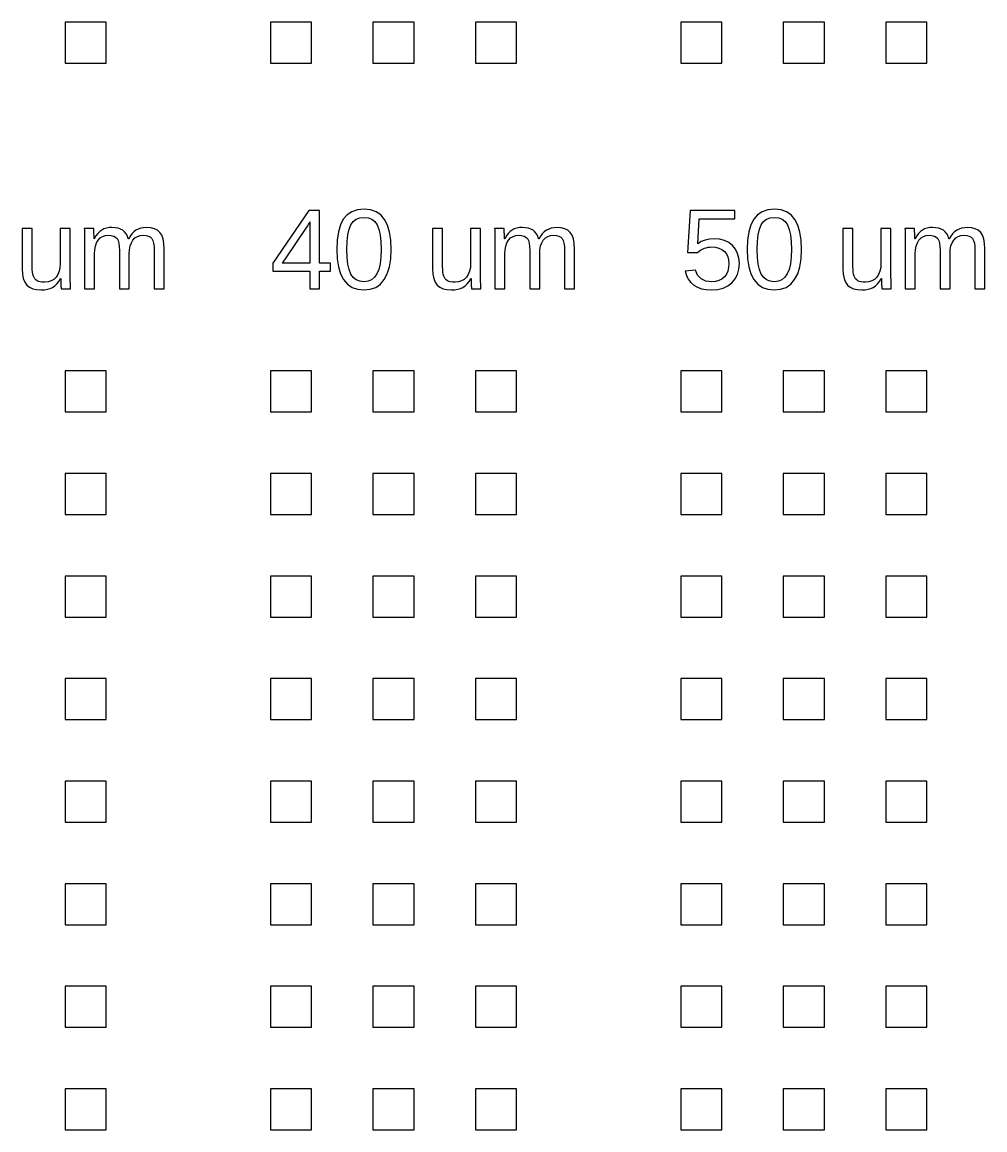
# Model space of a CAD drawing. Header units: metres. Extents: x -21500 to 21500, y -23900 to 23900.
# Drawn here: x -4810 to -118, y 6400 to 11800 of the extents above; entities that cross this region are included whole.
import ezdxf

# ---------------------------------------------------------------- set-up
doc = ezdxf.new("R2010")
doc.units = ezdxf.units.M

msp = doc.modelspace()

# ---------------------------------------------------------------- linework, layer by layer
for p, q in [((-4400, 11800), (-4600, 11800)), ((-4600, 11800), (-4600, 11600)), ((-4400, 11600), (-4400, 11800)), ((-3400, 11800), (-3600, 11800)), ((-3600, 11800), (-3600, 11600)), ((-3400, 11600), (-3400, 11800)), ((-2900, 11800), (-3100, 11800)), ((-3100, 11800), (-3100, 11600)), ((-2900, 11600), (-2900, 11800)), ((-2400, 11800), (-2600, 11800)), ((-2600, 11800), (-2600, 11600)), ((-2400, 11600), (-2400, 11800)), ((-1400, 11800), (-1600, 11800)), ((-1600, 11800), (-1600, 11600)), ((-1400, 11600), (-1400, 11800)), ((-900, 11800), (-1100, 11800)), ((-1100, 11800), (-1100, 11600)), ((-900, 11600), (-900, 11800)), ((-400, 11800), (-600, 11800)), ((-600, 11800), (-600, 11600)), ((-400, 11600), (-400, 11800)), ((-4600, 11600), (-4400, 11600)), ((-3600, 11600), (-3400, 11600)), ((-3100, 11600), (-2900, 11600)), ((-2600, 11600), (-2400, 11600)), ((-1600, 11600), (-1400, 11600)), ((-1100, 11600), (-900, 11600)), ((-600, 11600), (-400, 11600)), ((-3412.27, 10882.2), (-3587.25, 10624.5)), ((-3361, 10882.2), (-3412.27, 10882.2)), ((-3361, 10625.1), (-3361, 10882.2)), ((-3226.01, 10860.3), (-3244.42, 10838.8)), ((-3202.95, 10875.7), (-3226.01, 10860.3)), ((-3175.22, 10884.9), (-3202.95, 10875.7)), ((-3142.82, 10887.9), (-3175.22, 10884.9)), ((-3111.26, 10884.8), (-3142.82, 10887.9)), ((-3084.13, 10875.5), (-3111.26, 10884.8)), ((-3061.41, 10860), (-3084.13, 10875.5)), ((-3043.13, 10838.3), (-3061.41, 10860)), ((-1553.88, 10882.2), (-1566.63, 10676.6)), ((-1336.59, 10882.2), (-1553.88, 10882.2)), ((-1336.59, 10840.7), (-1336.59, 10882.2)), ((-1226.01, 10860.3), (-1244.42, 10838.8)), ((-1202.95, 10875.7), (-1226.01, 10860.3)), ((-1175.22, 10884.9), (-1202.95, 10875.7)), ((-1142.82, 10887.9), (-1175.22, 10884.9)), ((-1111.26, 10884.8), (-1142.82, 10887.9)), ((-1084.13, 10875.5), (-1111.26, 10884.8)), ((-1061.41, 10860), (-1084.13, 10875.5)), ((-1043.13, 10838.3), (-1061.41, 10860)), ((-3423.31, 10797.9), (-3420.89, 10801.9)), ((-3420.89, 10801.9), (-3418.02, 10806.9)), ((-3418.02, 10806.9), (-3414.72, 10812.8)), ((-3414.72, 10812.8), (-3411.6, 10818.5)), ((-3411.6, 10818.5), (-3409.29, 10822.8)), ((-3409.29, 10822.8), (-3407.8, 10825.7)), ((-3407.8, 10825.7), (-3407.12, 10827.2)), ((-3407.12, 10827.2), (-3407.12, 10625.1)), ((-3258.48, 10811.2), (-3268.53, 10777.4)), ((-3244.42, 10838.8), (-3258.48, 10811.2)), ((-3216.13, 10790.4), (-3207.52, 10811.7)), ((-3207.52, 10811.7), (-3196.11, 10827.7)), ((-3196.11, 10827.7), (-3181.52, 10839.2)), ((-3181.52, 10839.2), (-3163.75, 10846)), ((-3163.75, 10846), (-3142.82, 10848.3)), ((-3142.82, 10848.3), (-3122.4, 10846)), ((-3122.4, 10846), (-3105.08, 10839)), ((-3105.08, 10839), (-3090.86, 10827.4)), ((-3090.86, 10827.4), (-3079.75, 10811.2)), ((-3079.75, 10811.2), (-3071.38, 10789.7)), ((-3029.06, 10810.5), (-3043.13, 10838.3)), ((-3019.02, 10776.7), (-3029.06, 10810.5)), ((-1516.72, 10719.5), (-1509.39, 10840.7)), ((-1509.39, 10840.7), (-1336.59, 10840.7)), ((-1258.48, 10811.2), (-1268.53, 10777.4)), ((-1244.42, 10838.8), (-1258.48, 10811.2)), ((-1216.13, 10790.4), (-1207.52, 10811.7)), ((-1207.52, 10811.7), (-1196.11, 10827.7)), ((-1196.11, 10827.7), (-1181.52, 10839.2)), ((-1181.52, 10839.2), (-1163.75, 10846)), ((-1163.75, 10846), (-1142.82, 10848.3)), ((-1142.82, 10848.3), (-1122.4, 10846)), ((-1122.4, 10846), (-1105.08, 10839)), ((-1105.08, 10839), (-1090.86, 10827.4)), ((-1090.86, 10827.4), (-1079.75, 10811.2)), ((-1079.75, 10811.2), (-1071.38, 10789.7)), ((-1029.06, 10810.5), (-1043.13, 10838.3)), ((-1019.02, 10776.7), (-1029.06, 10810.5)), ((-4760.62, 10793.5), (-4809.72, 10793.5)), ((-4809.72, 10793.5), (-4809.72, 10597.9)), ((-4760.62, 10607.4), (-4760.62, 10793.5)), ((-4575.33, 10793.5), (-4624.16, 10793.5)), ((-4624.16, 10793.5), (-4624.16, 10623.4)), ((-4575.33, 10562.7), (-4575.33, 10793.5)), ((-4461.06, 10793.5), (-4507.18, 10793.5)), ((-4507.18, 10793.5), (-4506.46, 10785.3)), ((-4506.46, 10785.3), (-4505.95, 10772.2)), ((-4505.95, 10772.2), (-4505.65, 10754)), ((-4505.65, 10754), (-4505.55, 10730.9)), ((-4460.92, 10792.6), (-4461.06, 10793.5)), ((-4460.79, 10791), (-4460.92, 10792.6)), ((-4460.65, 10788.9), (-4460.79, 10791)), ((-4460.52, 10786.2), (-4460.65, 10788.9)), ((-4460.37, 10783.1), (-4460.52, 10786.2)), ((-4460.21, 10779.8), (-4460.37, 10783.1)), ((-4460.03, 10776.3), (-4460.21, 10779.8)), ((-4459.84, 10772.5), (-4460.03, 10776.3)), ((-4459.62, 10767.8), (-4459.84, 10772.5)), ((-4459.4, 10761.3), (-4459.62, 10767.8)), ((-4459.15, 10753.2), (-4459.4, 10761.3)), ((-4458.89, 10743.3), (-4459.15, 10753.2)), ((-4449.92, 10757.8), (-4458.07, 10743.3)), ((-4441.19, 10769.8), (-4449.92, 10757.8)), ((-4431.88, 10779.5), (-4441.19, 10769.8)), ((-4438.81, 10737.4), (-4428.91, 10747.8)), ((-4421.99, 10786.7), (-4431.88, 10779.5)), ((-4428.91, 10747.8), (-4417.38, 10755.3)), ((-4411.26, 10792.1), (-4421.99, 10786.7)), ((-4417.38, 10755.3), (-4404.22, 10759.8)), ((-4399.41, 10795.9), (-4411.26, 10792.1)), ((-4404.22, 10759.8), (-4389.44, 10761.2)), ((-4386.44, 10798.2), (-4399.41, 10795.9)), ((-4389.44, 10761.2), (-4375.42, 10760.2)), ((-4372.35, 10799), (-4386.44, 10798.2)), ((-4375.42, 10760.2), (-4363.74, 10757.2)), ((-4356.54, 10798.1), (-4372.35, 10799)), ((-4363.74, 10757.2), (-4354.39, 10752.1)), ((-4342.47, 10795.6), (-4356.54, 10798.1)), ((-4354.39, 10752.1), (-4347.39, 10745)), ((-4330.16, 10791.5), (-4342.47, 10795.6)), ((-4319.58, 10785.7), (-4330.16, 10791.5)), ((-4310.62, 10778), (-4319.58, 10785.7)), ((-4303.14, 10768.4), (-4310.62, 10778)), ((-4297.13, 10756.9), (-4303.14, 10768.4)), ((-4292.59, 10743.3), (-4297.13, 10756.9)), ((-4283.78, 10757.1), (-4291.78, 10743.3)), ((-4274.99, 10768.8), (-4283.78, 10757.1)), ((-4265.4, 10778.4), (-4274.99, 10768.8)), ((-4269.67, 10737.5), (-4259.89, 10747.9)), ((-4255.02, 10785.9), (-4265.4, 10778.4)), ((-4259.89, 10747.9), (-4248.34, 10755.3)), ((-4243.67, 10791.6), (-4255.02, 10785.9)), ((-4248.34, 10755.3), (-4235, 10759.8)), ((-4231.18, 10795.7), (-4243.67, 10791.6)), ((-4235, 10759.8), (-4219.89, 10761.2)), ((-4217.56, 10798.1), (-4231.18, 10795.7)), ((-4219.89, 10761.2), (-4205.87, 10760.2)), ((-4202.8, 10799), (-4217.56, 10798.1)), ((-4205.87, 10760.2), (-4194.18, 10757.2)), ((-4182.07, 10797.4), (-4202.8, 10799)), ((-4194.18, 10757.2), (-4184.84, 10752.1)), ((-4184.84, 10752.1), (-4177.84, 10745)), ((-4164.38, 10792.9), (-4182.07, 10797.4)), ((-4149.72, 10785.4), (-4164.38, 10792.9)), ((-4138.1, 10774.8), (-4149.72, 10785.4)), ((-4129.26, 10760.8), (-4138.1, 10774.8)), ((-4122.94, 10742.9), (-4129.26, 10760.8)), ((-3523.23, 10650.6), (-3425.3, 10794.9)), ((-3425.3, 10794.9), (-3423.31, 10797.9)), ((-3268.53, 10777.4), (-3274.56, 10737.4)), ((-3225.96, 10730.2), (-3222.27, 10763.3)), ((-3222.27, 10763.3), (-3216.13, 10790.4)), ((-3071.38, 10789.7), (-3065.41, 10762.6)), ((-3065.41, 10762.6), (-3061.82, 10729.8)), ((-3012.99, 10737), (-3019.02, 10776.7)), ((-2760.62, 10793.5), (-2809.72, 10793.5)), ((-2809.72, 10793.5), (-2809.72, 10597.9)), ((-2760.62, 10607.4), (-2760.62, 10793.5)), ((-2575.33, 10793.5), (-2624.16, 10793.5)), ((-2624.16, 10793.5), (-2624.16, 10623.4)), ((-2575.33, 10562.7), (-2575.33, 10793.5)), ((-2461.06, 10793.5), (-2507.18, 10793.5)), ((-2507.18, 10793.5), (-2506.46, 10785.3)), ((-2506.46, 10785.3), (-2505.95, 10772.2)), ((-2505.95, 10772.2), (-2505.65, 10754)), ((-2505.65, 10754), (-2505.55, 10730.9)), ((-2460.92, 10792.6), (-2461.06, 10793.5)), ((-2460.79, 10791), (-2460.92, 10792.6)), ((-2460.65, 10788.9), (-2460.79, 10791)), ((-2460.52, 10786.2), (-2460.65, 10788.9)), ((-2460.37, 10783.1), (-2460.52, 10786.2)), ((-2460.21, 10779.8), (-2460.37, 10783.1)), ((-2460.03, 10776.3), (-2460.21, 10779.8)), ((-2459.84, 10772.5), (-2460.03, 10776.3)), ((-2459.62, 10767.8), (-2459.84, 10772.5)), ((-2459.4, 10761.3), (-2459.62, 10767.8)), ((-2459.15, 10753.2), (-2459.4, 10761.3)), ((-2458.89, 10743.3), (-2459.15, 10753.2)), ((-2449.92, 10757.8), (-2458.07, 10743.3)), ((-2441.19, 10769.8), (-2449.92, 10757.8)), ((-2431.88, 10779.5), (-2441.19, 10769.8)), ((-2438.81, 10737.4), (-2428.91, 10747.8)), ((-2421.99, 10786.7), (-2431.88, 10779.5)), ((-2428.91, 10747.8), (-2417.38, 10755.3)), ((-2411.26, 10792.1), (-2421.99, 10786.7)), ((-2417.38, 10755.3), (-2404.22, 10759.8)), ((-2399.41, 10795.9), (-2411.26, 10792.1)), ((-2404.22, 10759.8), (-2389.44, 10761.2)), ((-2386.44, 10798.2), (-2399.41, 10795.9)), ((-2389.44, 10761.2), (-2375.42, 10760.2)), ((-2372.35, 10799), (-2386.44, 10798.2)), ((-2375.42, 10760.2), (-2363.74, 10757.2)), ((-2356.54, 10798.1), (-2372.35, 10799)), ((-2363.74, 10757.2), (-2354.39, 10752.1)), ((-2342.47, 10795.6), (-2356.54, 10798.1)), ((-2354.39, 10752.1), (-2347.39, 10745)), ((-2330.16, 10791.5), (-2342.47, 10795.6)), ((-2319.58, 10785.7), (-2330.16, 10791.5)), ((-2310.62, 10778), (-2319.58, 10785.7)), ((-2303.14, 10768.4), (-2310.62, 10778)), ((-2297.13, 10756.9), (-2303.14, 10768.4)), ((-2292.59, 10743.3), (-2297.13, 10756.9)), ((-2283.78, 10757.1), (-2291.78, 10743.3)), ((-2274.99, 10768.8), (-2283.78, 10757.1)), ((-2265.4, 10778.4), (-2274.99, 10768.8)), ((-2269.67, 10737.5), (-2259.89, 10747.9)), ((-2255.02, 10785.9), (-2265.4, 10778.4)), ((-2259.89, 10747.9), (-2248.34, 10755.3)), ((-2243.67, 10791.6), (-2255.02, 10785.9)), ((-2248.34, 10755.3), (-2235, 10759.8)), ((-2231.18, 10795.7), (-2243.67, 10791.6)), ((-2235, 10759.8), (-2219.89, 10761.2)), ((-2217.56, 10798.1), (-2231.18, 10795.7)), ((-2219.89, 10761.2), (-2205.87, 10760.2)), ((-2202.8, 10799), (-2217.56, 10798.1)), ((-2205.87, 10760.2), (-2194.18, 10757.2)), ((-2182.07, 10797.4), (-2202.8, 10799)), ((-2194.18, 10757.2), (-2184.84, 10752.1)), ((-2184.84, 10752.1), (-2177.84, 10745)), ((-2164.38, 10792.9), (-2182.07, 10797.4)), ((-2149.72, 10785.4), (-2164.38, 10792.9)), ((-2138.1, 10774.8), (-2149.72, 10785.4)), ((-2129.26, 10760.8), (-2138.1, 10774.8)), ((-2122.94, 10742.9), (-2129.26, 10760.8)), ((-1268.53, 10777.4), (-1274.56, 10737.4)), ((-1225.96, 10730.2), (-1222.27, 10763.3)), ((-1222.27, 10763.3), (-1216.13, 10790.4)), ((-1071.38, 10789.7), (-1065.41, 10762.6)), ((-1065.41, 10762.6), (-1061.82, 10729.8)), ((-1012.99, 10737), (-1019.02, 10776.7)), ((-760.62, 10793.5), (-809.722, 10793.5)), ((-809.722, 10793.5), (-809.722, 10597.9)), ((-760.62, 10607.4), (-760.62, 10793.5)), ((-575.335, 10793.5), (-624.165, 10793.5)), ((-624.165, 10793.5), (-624.165, 10623.4)), ((-575.335, 10562.7), (-575.335, 10793.5)), ((-461.057, 10793.5), (-507.175, 10793.5)), ((-507.175, 10793.5), (-506.463, 10785.3)), ((-506.463, 10785.3), (-505.954, 10772.2)), ((-505.954, 10772.2), (-505.649, 10754)), ((-505.649, 10754), (-505.547, 10730.9)), ((-460.922, 10792.6), (-461.057, 10793.5)), ((-460.786, 10791), (-460.922, 10792.6)), ((-460.651, 10788.9), (-460.786, 10791)), ((-460.515, 10786.2), (-460.651, 10788.9)), ((-460.371, 10783.1), (-460.515, 10786.2)), ((-460.21, 10779.8), (-460.371, 10783.1)), ((-460.031, 10776.3), (-460.21, 10779.8)), ((-459.836, 10772.5), (-460.031, 10776.3)), ((-459.624, 10767.8), (-459.836, 10772.5)), ((-459.396, 10761.3), (-459.624, 10767.8)), ((-459.15, 10753.2), (-459.396, 10761.3)), ((-458.887, 10743.3), (-459.15, 10753.2)), ((-449.918, 10757.8), (-458.073, 10743.3)), ((-441.186, 10769.8), (-449.918, 10757.8)), ((-431.878, 10779.5), (-441.186, 10769.8)), ((-438.812, 10737.4), (-428.911, 10747.8)), ((-421.993, 10786.7), (-431.878, 10779.5)), ((-428.911, 10747.8), (-417.381, 10755.3)), ((-411.26, 10792.1), (-421.993, 10786.7)), ((-417.381, 10755.3), (-404.224, 10759.8)), ((-399.409, 10795.9), (-411.26, 10792.1)), ((-404.224, 10759.8), (-389.439, 10761.2)), ((-386.438, 10798.2), (-399.409, 10795.9)), ((-389.439, 10761.2), (-375.417, 10760.2)), ((-372.348, 10799), (-386.438, 10798.2)), ((-375.417, 10760.2), (-363.735, 10757.2)), ((-356.538, 10798.1), (-372.348, 10799)), ((-363.735, 10757.2), (-354.393, 10752.1)), ((-342.473, 10795.6), (-356.538, 10798.1)), ((-354.393, 10752.1), (-347.39, 10745)), ((-330.156, 10791.5), (-342.473, 10795.6)), ((-319.584, 10785.7), (-330.156, 10791.5)), ((-310.623, 10778), (-319.584, 10785.7)), ((-303.138, 10768.4), (-310.623, 10778)), ((-297.127, 10756.9), (-303.138, 10768.4)), ((-292.591, 10743.3), (-297.127, 10756.9)), ((-283.783, 10757.1), (-291.777, 10743.3)), ((-274.992, 10768.8), (-283.783, 10757.1)), ((-265.404, 10778.4), (-274.992, 10768.8)), ((-269.668, 10737.5), (-259.894, 10747.9)), ((-255.019, 10785.9), (-265.404, 10778.4)), ((-259.894, 10747.9), (-248.339, 10755.3)), ((-243.668, 10791.6), (-255.019, 10785.9)), ((-248.339, 10755.3), (-235.004, 10759.8)), ((-231.18, 10795.7), (-243.668, 10791.6)), ((-235.004, 10759.8), (-219.888, 10761.2)), ((-217.557, 10798.1), (-231.18, 10795.7)), ((-219.888, 10761.2), (-205.866, 10760.2)), ((-202.797, 10799), (-217.557, 10798.1)), ((-205.866, 10760.2), (-194.184, 10757.2)), ((-182.07, 10797.4), (-202.797, 10799)), ((-194.184, 10757.2), (-184.842, 10752.1)), ((-184.842, 10752.1), (-177.839, 10745)), ((-164.377, 10792.9), (-182.07, 10797.4)), ((-149.72, 10785.4), (-164.377, 10792.9)), ((-138.097, 10774.8), (-149.72, 10785.4)), ((-129.255, 10760.8), (-138.097, 10774.8)), ((-122.939, 10742.9), (-129.255, 10760.8)), ((-4505.55, 10730.9), (-4505.55, 10500)), ((-4458.07, 10743.3), (-4458.89, 10743.3)), ((-4455.85, 10690.6), (-4452.44, 10708.6)), ((-4452.44, 10708.6), (-4446.76, 10724.2)), ((-4446.76, 10724.2), (-4438.81, 10737.4)), ((-4347.39, 10745), (-4342.29, 10735.2)), ((-4342.29, 10735.2), (-4338.64, 10722.1)), ((-4338.64, 10722.1), (-4336.45, 10705.7)), ((-4336.45, 10705.7), (-4335.73, 10686.1)), ((-4291.78, 10743.3), (-4292.59, 10743.3)), ((-4286.33, 10690.7), (-4283, 10708.8)), ((-4283, 10708.8), (-4277.44, 10724.4)), ((-4277.44, 10724.4), (-4269.67, 10737.5)), ((-4177.84, 10745), (-4172.74, 10735.2)), ((-4172.74, 10735.2), (-4169.09, 10722.1)), ((-4169.09, 10722.1), (-4166.9, 10705.7)), ((-4166.9, 10705.7), (-4166.17, 10686.1)), ((-4119.15, 10721.2), (-4122.94, 10742.9)), ((-4117.89, 10695.6), (-4119.15, 10721.2)), ((-4117.89, 10500), (-4117.89, 10695.6)), ((-3274.56, 10737.4), (-3276.56, 10691.3)), ((-3227.19, 10691.3), (-3225.96, 10730.2)), ((-3061.82, 10729.8), (-3060.63, 10691.3)), ((-3010.98, 10691.3), (-3012.99, 10737)), ((-2505.55, 10730.9), (-2505.55, 10500)), ((-2458.07, 10743.3), (-2458.89, 10743.3)), ((-2455.85, 10690.6), (-2452.44, 10708.6)), ((-2452.44, 10708.6), (-2446.76, 10724.2)), ((-2446.76, 10724.2), (-2438.81, 10737.4)), ((-2347.39, 10745), (-2342.29, 10735.2)), ((-2342.29, 10735.2), (-2338.64, 10722.1)), ((-2338.64, 10722.1), (-2336.45, 10705.7)), ((-2336.45, 10705.7), (-2335.73, 10686.1)), ((-2291.78, 10743.3), (-2292.59, 10743.3)), ((-2286.33, 10690.7), (-2283, 10708.8)), ((-2283, 10708.8), (-2277.44, 10724.4)), ((-2277.44, 10724.4), (-2269.67, 10737.5)), ((-2177.84, 10745), (-2172.74, 10735.2)), ((-2172.74, 10735.2), (-2169.09, 10722.1)), ((-2169.09, 10722.1), (-2166.9, 10705.7)), ((-2166.9, 10705.7), (-2166.17, 10686.1)), ((-2119.15, 10721.2), (-2122.94, 10742.9)), ((-2117.89, 10695.6), (-2119.15, 10721.2)), ((-2117.89, 10500), (-2117.89, 10695.6)), ((-1499.88, 10730.1), (-1516.72, 10719.5)), ((-1501.8, 10689.4), (-1493.25, 10694.1)), ((-1481.11, 10737.8), (-1499.88, 10730.1)), ((-1493.25, 10694.1), (-1484.71, 10697.8)), ((-1484.71, 10697.8), (-1475.99, 10700.5)), ((-1460.41, 10742.4), (-1481.11, 10737.8)), ((-1475.99, 10700.5), (-1466.94, 10702.4)), ((-1466.94, 10702.4), (-1457.54, 10703.6)), ((-1437.77, 10743.9), (-1460.41, 10742.4)), ((-1457.54, 10703.6), (-1447.81, 10704)), ((-1447.81, 10704), (-1429.8, 10702.6)), ((-1410.99, 10741.8), (-1437.77, 10743.9)), ((-1429.8, 10702.6), (-1413.73, 10698.4)), ((-1413.73, 10698.4), (-1399.62, 10691.5)), ((-1387.08, 10735.6), (-1410.99, 10741.8)), ((-1366.03, 10725.3), (-1387.08, 10735.6)), ((-1347.84, 10710.8), (-1366.03, 10725.3)), ((-1333.19, 10693), (-1347.84, 10710.8)), ((-1322.72, 10672.7), (-1333.19, 10693)), ((-1274.56, 10737.4), (-1276.56, 10691.3)), ((-1227.19, 10691.3), (-1225.96, 10730.2)), ((-1061.82, 10729.8), (-1060.63, 10691.3)), ((-1010.98, 10691.3), (-1012.99, 10737)), ((-505.547, 10730.9), (-505.547, 10500)), ((-458.073, 10743.3), (-458.887, 10743.3)), ((-455.852, 10690.6), (-452.444, 10708.6)), ((-452.444, 10708.6), (-446.764, 10724.2)), ((-446.764, 10724.2), (-438.812, 10737.4)), ((-347.39, 10745), (-342.287, 10735.2)), ((-342.287, 10735.2), (-338.642, 10722.1)), ((-338.642, 10722.1), (-336.454, 10705.7)), ((-336.454, 10705.7), (-335.725, 10686.1)), ((-291.777, 10743.3), (-292.591, 10743.3)), ((-286.327, 10690.7), (-282.995, 10708.8)), ((-282.995, 10708.8), (-277.442, 10724.4)), ((-277.442, 10724.4), (-269.668, 10737.5)), ((-177.839, 10745), (-172.736, 10735.2)), ((-172.736, 10735.2), (-169.091, 10722.1)), ((-169.091, 10722.1), (-166.903, 10705.7)), ((-166.903, 10705.7), (-166.174, 10686.1)), ((-119.15, 10721.2), (-122.939, 10742.9)), ((-117.886, 10695.6), (-119.15, 10721.2)), ((-117.886, 10500), (-117.886, 10695.6)), ((-4456.99, 10670.1), (-4455.85, 10690.6)), ((-4456.99, 10500), (-4456.99, 10670.1)), ((-4335.73, 10686.1), (-4335.73, 10500)), ((-4287.44, 10670.1), (-4286.33, 10690.7)), ((-4287.44, 10500), (-4287.44, 10670.1)), ((-4166.17, 10686.1), (-4166.17, 10500)), ((-3537.88, 10630.5), (-3523.23, 10650.6)), ((-3276.56, 10691.3), (-3274.5, 10646)), ((-3274.5, 10646), (-3268.29, 10606.5)), ((-3225.95, 10653.3), (-3227.19, 10691.3)), ((-3222.21, 10620.8), (-3225.95, 10653.3)), ((-3061.88, 10654), (-3065.64, 10621.8)), ((-3060.63, 10691.3), (-3061.88, 10654)), ((-3019.42, 10606.8), (-3013.09, 10646.2)), ((-3013.09, 10646.2), (-3010.98, 10691.3)), ((-2456.99, 10670.1), (-2455.85, 10690.6)), ((-2456.99, 10500), (-2456.99, 10670.1)), ((-2335.73, 10686.1), (-2335.73, 10500)), ((-2287.44, 10670.1), (-2286.33, 10690.7)), ((-2287.44, 10500), (-2287.44, 10670.1)), ((-2166.17, 10686.1), (-2166.17, 10500)), ((-1566.63, 10676.6), (-1518.89, 10676.6)), ((-1518.89, 10676.6), (-1510.34, 10683.5)), ((-1510.34, 10683.5), (-1501.8, 10689.4)), ((-1399.62, 10691.5), (-1387.45, 10681.8)), ((-1387.45, 10681.8), (-1377.66, 10669.8)), ((-1377.66, 10669.8), (-1370.67, 10656.1)), ((-1370.67, 10656.1), (-1366.47, 10640.6)), ((-1366.47, 10640.6), (-1365.07, 10623.4)), ((-1316.43, 10649.8), (-1322.72, 10672.7)), ((-1314.34, 10624.5), (-1316.43, 10649.8)), ((-1276.56, 10691.3), (-1274.5, 10646)), ((-1274.5, 10646), (-1268.29, 10606.5)), ((-1225.95, 10653.3), (-1227.19, 10691.3)), ((-1222.21, 10620.8), (-1225.95, 10653.3)), ((-1061.88, 10654), (-1065.64, 10621.8)), ((-1060.63, 10691.3), (-1061.88, 10654)), ((-1019.42, 10606.8), (-1013.09, 10646.2)), ((-1013.09, 10646.2), (-1010.98, 10691.3)), ((-456.988, 10670.1), (-455.852, 10690.6)), ((-456.988, 10500), (-456.988, 10670.1)), ((-335.725, 10686.1), (-335.725, 10500)), ((-287.437, 10670.1), (-286.327, 10690.7)), ((-287.437, 10500), (-287.437, 10670.1)), ((-166.174, 10686.1), (-166.174, 10500)), ((-4809.72, 10597.9), (-4808.32, 10572.2)), ((-4760.26, 10593.7), (-4760.62, 10607.4)), ((-4759.2, 10581.7), (-4760.26, 10593.7)), ((-4629.25, 10585.3), (-4635.61, 10569.7)), ((-4625.44, 10603.2), (-4629.25, 10585.3)), ((-4624.16, 10623.4), (-4625.44, 10603.2)), ((-3587.25, 10624.5), (-3587.25, 10586.5)), ((-3587.25, 10586.5), (-3407.12, 10586.5)), ((-3542.22, 10625.1), (-3537.88, 10630.5)), ((-3407.12, 10625.1), (-3542.22, 10625.1)), ((-3407.12, 10586.5), (-3407.12, 10500)), ((-3307.29, 10625.1), (-3361, 10625.1)), ((-3361, 10586.5), (-3307.29, 10586.5)), ((-3361, 10500), (-3361, 10586.5)), ((-3307.29, 10586.5), (-3307.29, 10625.1)), ((-3268.29, 10606.5), (-3257.95, 10572.7)), ((-3215.98, 10593.7), (-3222.21, 10620.8)), ((-3207.25, 10572.2), (-3215.98, 10593.7)), ((-3071.92, 10594.8), (-3080.7, 10573)), ((-3065.64, 10621.8), (-3071.92, 10594.8)), ((-3029.98, 10573.1), (-3019.42, 10606.8)), ((-2809.72, 10597.9), (-2808.32, 10572.2)), ((-2760.26, 10593.7), (-2760.62, 10607.4)), ((-2759.2, 10581.7), (-2760.26, 10593.7)), ((-2629.25, 10585.3), (-2635.61, 10569.7)), ((-2625.44, 10603.2), (-2629.25, 10585.3)), ((-2624.16, 10623.4), (-2625.44, 10603.2)), ((-1528.38, 10591.2), (-1577.76, 10585.5)), ((-1577.76, 10585.5), (-1571.91, 10564.6)), ((-1517.62, 10566.3), (-1528.38, 10591.2)), ((-1370.63, 10586.4), (-1377.58, 10571.2)), ((-1366.46, 10603.8), (-1370.63, 10586.4)), ((-1365.07, 10623.4), (-1366.46, 10603.8)), ((-1323.33, 10570.5), (-1316.59, 10595.9)), ((-1316.59, 10595.9), (-1314.34, 10624.5)), ((-1268.29, 10606.5), (-1257.95, 10572.7)), ((-1215.98, 10593.7), (-1222.21, 10620.8)), ((-1207.25, 10572.2), (-1215.98, 10593.7)), ((-1071.92, 10594.8), (-1080.7, 10573)), ((-1065.64, 10621.8), (-1071.92, 10594.8)), ((-1029.98, 10573.1), (-1019.42, 10606.8)), ((-809.722, 10597.9), (-808.323, 10572.2)), ((-760.264, 10593.7), (-760.62, 10607.4)), ((-759.196, 10581.7), (-760.264, 10593.7)), ((-629.251, 10585.3), (-635.609, 10569.7)), ((-625.436, 10603.2), (-629.251, 10585.3)), ((-624.165, 10623.4), (-625.436, 10603.2)), ((-4808.32, 10572.2), (-4804.13, 10550.4)), ((-4804.13, 10550.4), (-4797.13, 10532.5)), ((-4797.13, 10532.5), (-4787.34, 10518.6)), ((-4757.42, 10571.2), (-4759.2, 10581.7)), ((-4754.92, 10562.4), (-4757.42, 10571.2)), ((-4751.65, 10555), (-4754.92, 10562.4)), ((-4747.53, 10548.6), (-4751.65, 10555)), ((-4742.56, 10543.4), (-4747.53, 10548.6)), ((-4736.75, 10539.3), (-4742.56, 10543.4)), ((-4729.78, 10536.2), (-4736.75, 10539.3)), ((-4721.35, 10534), (-4729.78, 10536.2)), ((-4711.47, 10532.7), (-4721.35, 10534)), ((-4700.12, 10532.3), (-4711.47, 10532.7)), ((-4683.42, 10533.8), (-4700.12, 10532.3)), ((-4668.59, 10538.3), (-4683.42, 10533.8)), ((-4655.62, 10545.9), (-4668.59, 10538.3)), ((-4644.51, 10556.4), (-4655.62, 10545.9)), ((-4635.61, 10569.7), (-4644.51, 10556.4)), ((-4640.95, 10524.2), (-4631.55, 10536.1)), ((-4631.55, 10536.1), (-4622.81, 10550.2)), ((-4622.81, 10550.2), (-4621.99, 10550.2)), ((-4621.99, 10550.2), (-4621.73, 10540.3)), ((-4621.73, 10540.3), (-4621.49, 10532.2)), ((-4621.49, 10532.2), (-4621.26, 10525.7)), ((-4575.23, 10539.5), (-4575.33, 10562.7)), ((-4574.93, 10521.4), (-4575.23, 10539.5)), ((-3257.95, 10572.7), (-3243.47, 10544.8)), ((-3243.47, 10544.8), (-3224.87, 10522.8)), ((-3195.82, 10555.7), (-3207.25, 10572.2)), ((-3181.45, 10543.9), (-3195.82, 10555.7)), ((-3164.14, 10536.8), (-3181.45, 10543.9)), ((-3143.91, 10534.5), (-3164.14, 10536.8)), ((-3123.78, 10536.9), (-3143.91, 10534.5)), ((-3106.54, 10544.1), (-3123.78, 10536.9)), ((-3092.18, 10556.1), (-3106.54, 10544.1)), ((-3080.7, 10573), (-3092.18, 10556.1)), ((-3063.65, 10523), (-3044.76, 10545)), ((-3044.76, 10545), (-3029.98, 10573.1)), ((-2808.32, 10572.2), (-2804.13, 10550.4)), ((-2804.13, 10550.4), (-2797.13, 10532.5)), ((-2797.13, 10532.5), (-2787.34, 10518.6)), ((-2757.42, 10571.2), (-2759.2, 10581.7)), ((-2754.92, 10562.4), (-2757.42, 10571.2)), ((-2751.65, 10555), (-2754.92, 10562.4)), ((-2747.53, 10548.6), (-2751.65, 10555)), ((-2742.56, 10543.4), (-2747.53, 10548.6)), ((-2736.75, 10539.3), (-2742.56, 10543.4)), ((-2729.78, 10536.2), (-2736.75, 10539.3)), ((-2721.35, 10534), (-2729.78, 10536.2)), ((-2711.47, 10532.7), (-2721.35, 10534)), ((-2700.12, 10532.3), (-2711.47, 10532.7)), ((-2683.42, 10533.8), (-2700.12, 10532.3)), ((-2668.59, 10538.3), (-2683.42, 10533.8)), ((-2655.62, 10545.9), (-2668.59, 10538.3)), ((-2644.51, 10556.4), (-2655.62, 10545.9)), ((-2635.61, 10569.7), (-2644.51, 10556.4)), ((-2640.95, 10524.2), (-2631.55, 10536.1)), ((-2631.55, 10536.1), (-2622.81, 10550.2)), ((-2622.81, 10550.2), (-2621.99, 10550.2)), ((-2621.99, 10550.2), (-2621.73, 10540.3)), ((-2621.73, 10540.3), (-2621.49, 10532.2)), ((-2621.49, 10532.2), (-2621.26, 10525.7)), ((-2575.23, 10539.5), (-2575.33, 10562.7)), ((-2574.93, 10521.4), (-2575.23, 10539.5)), ((-1571.91, 10564.6), (-1563.04, 10546.5)), ((-1563.04, 10546.5), (-1551.15, 10530.9)), ((-1551.15, 10530.9), (-1536.25, 10517.9)), ((-1500.78, 10548.6), (-1517.62, 10566.3)), ((-1477.87, 10538), (-1500.78, 10548.6)), ((-1448.9, 10534.5), (-1477.87, 10538)), ((-1430.3, 10535.9), (-1448.9, 10534.5)), ((-1413.83, 10540.4), (-1430.3, 10535.9)), ((-1399.51, 10547.8), (-1413.83, 10540.4)), ((-1387.32, 10558.2), (-1399.51, 10547.8)), ((-1377.58, 10571.2), (-1387.32, 10558.2)), ((-1350.29, 10529.3), (-1334.56, 10548.3)), ((-1334.56, 10548.3), (-1323.33, 10570.5)), ((-1257.95, 10572.7), (-1243.47, 10544.8)), ((-1243.47, 10544.8), (-1224.87, 10522.8)), ((-1195.82, 10555.7), (-1207.25, 10572.2)), ((-1181.45, 10543.9), (-1195.82, 10555.7)), ((-1164.14, 10536.8), (-1181.45, 10543.9)), ((-1143.91, 10534.5), (-1164.14, 10536.8)), ((-1123.78, 10536.9), (-1143.91, 10534.5)), ((-1106.54, 10544.1), (-1123.78, 10536.9)), ((-1092.18, 10556.1), (-1106.54, 10544.1)), ((-1080.7, 10573), (-1092.18, 10556.1)), ((-1063.65, 10523), (-1044.76, 10545)), ((-1044.76, 10545), (-1029.98, 10573.1)), ((-808.323, 10572.2), (-804.127, 10550.4)), ((-804.127, 10550.4), (-797.132, 10532.5)), ((-797.132, 10532.5), (-787.341, 10518.6)), ((-757.415, 10571.2), (-759.196, 10581.7)), ((-754.923, 10562.4), (-757.415, 10571.2)), ((-751.65, 10555), (-754.923, 10562.4)), ((-747.53, 10548.6), (-751.65, 10555)), ((-742.562, 10543.4), (-747.53, 10548.6)), ((-736.747, 10539.3), (-742.562, 10543.4)), ((-729.778, 10536.2), (-736.747, 10539.3)), ((-721.352, 10534), (-729.778, 10536.2)), ((-711.467, 10532.7), (-721.352, 10534)), ((-700.124, 10532.3), (-711.467, 10532.7)), ((-683.423, 10533.8), (-700.124, 10532.3)), ((-668.587, 10538.3), (-683.423, 10533.8)), ((-655.616, 10545.9), (-668.587, 10538.3)), ((-644.511, 10556.4), (-655.616, 10545.9)), ((-635.609, 10569.7), (-644.511, 10556.4)), ((-640.951, 10524.2), (-631.549, 10536.1)), ((-631.549, 10536.1), (-622.809, 10550.2)), ((-622.809, 10550.2), (-621.995, 10550.2)), ((-621.995, 10550.2), (-621.732, 10540.3)), ((-621.732, 10540.3), (-621.486, 10532.2)), ((-621.486, 10532.2), (-621.257, 10525.7)), ((-575.233, 10539.5), (-575.335, 10562.7)), ((-574.928, 10521.4), (-575.233, 10539.5)), ((-4787.34, 10518.6), (-4774.53, 10508.1)), ((-4774.53, 10508.1), (-4758.48, 10500.6)), ((-4758.48, 10500.6), (-4739.2, 10496.1)), ((-4739.2, 10496.1), (-4716.67, 10494.6)), ((-4716.67, 10494.6), (-4700.93, 10495.4)), ((-4700.93, 10495.4), (-4686.53, 10497.7)), ((-4686.53, 10497.7), (-4673.46, 10501.7)), ((-4673.46, 10501.7), (-4661.74, 10507.2)), ((-4661.74, 10507.2), (-4651.01, 10514.6)), ((-4651.01, 10514.6), (-4640.95, 10524.2)), ((-4621.26, 10525.7), (-4621.05, 10521)), ((-4621.05, 10521), (-4620.85, 10517.3)), ((-4620.85, 10517.3), (-4620.67, 10513.7)), ((-4620.67, 10513.7), (-4620.51, 10510.4)), ((-4620.51, 10510.4), (-4620.37, 10507.3)), ((-4620.37, 10507.3), (-4620.23, 10504.6)), ((-4620.23, 10504.6), (-4620.1, 10502.5)), ((-4620.1, 10502.5), (-4619.96, 10501)), ((-4619.96, 10501), (-4619.82, 10500)), ((-4619.82, 10500), (-4573.71, 10500)), ((-4574.42, 10508.2), (-4574.93, 10521.4)), ((-4573.71, 10500), (-4574.42, 10508.2)), ((-4505.55, 10500), (-4456.99, 10500)), ((-4335.73, 10500), (-4287.44, 10500)), ((-4166.17, 10500), (-4117.89, 10500)), ((-3407.12, 10500), (-3361, 10500)), ((-3224.87, 10522.8), (-3202.17, 10507.1)), ((-3202.17, 10507.1), (-3175.36, 10497.7)), ((-3175.36, 10497.7), (-3144.45, 10494.6)), ((-3144.45, 10494.6), (-3113.5, 10497.7)), ((-3113.5, 10497.7), (-3086.57, 10507.2)), ((-3086.57, 10507.2), (-3063.65, 10523)), ((-2787.34, 10518.6), (-2774.53, 10508.1)), ((-2774.53, 10508.1), (-2758.48, 10500.6)), ((-2758.48, 10500.6), (-2739.2, 10496.1)), ((-2739.2, 10496.1), (-2716.67, 10494.6)), ((-2716.67, 10494.6), (-2700.93, 10495.4)), ((-2700.93, 10495.4), (-2686.53, 10497.7)), ((-2686.53, 10497.7), (-2673.46, 10501.7)), ((-2673.46, 10501.7), (-2661.74, 10507.2)), ((-2661.74, 10507.2), (-2651.01, 10514.6)), ((-2651.01, 10514.6), (-2640.95, 10524.2)), ((-2621.26, 10525.7), (-2621.05, 10521)), ((-2621.05, 10521), (-2620.85, 10517.3)), ((-2620.85, 10517.3), (-2620.67, 10513.7)), ((-2620.67, 10513.7), (-2620.51, 10510.4)), ((-2620.51, 10510.4), (-2620.37, 10507.3)), ((-2620.37, 10507.3), (-2620.23, 10504.6)), ((-2620.23, 10504.6), (-2620.1, 10502.5)), ((-2620.1, 10502.5), (-2619.96, 10501)), ((-2619.96, 10501), (-2619.82, 10500)), ((-2619.82, 10500), (-2573.71, 10500)), ((-2574.42, 10508.2), (-2574.93, 10521.4)), ((-2573.71, 10500), (-2574.42, 10508.2)), ((-2505.55, 10500), (-2456.99, 10500)), ((-2335.73, 10500), (-2287.44, 10500)), ((-2166.17, 10500), (-2117.89, 10500)), ((-1536.25, 10517.9), (-1518.55, 10507.7)), ((-1518.55, 10507.7), (-1498.27, 10500.4)), ((-1498.27, 10500.4), (-1475.41, 10496)), ((-1475.41, 10496), (-1449.98, 10494.6)), ((-1449.98, 10494.6), (-1419.84, 10496.7)), ((-1419.84, 10496.7), (-1393.18, 10503.3)), ((-1393.18, 10503.3), (-1370, 10514.1)), ((-1370, 10514.1), (-1350.29, 10529.3)), ((-1224.87, 10522.8), (-1202.17, 10507.1)), ((-1202.17, 10507.1), (-1175.36, 10497.7)), ((-1175.36, 10497.7), (-1144.45, 10494.6)), ((-1144.45, 10494.6), (-1113.5, 10497.7)), ((-1113.5, 10497.7), (-1086.57, 10507.2)), ((-1086.57, 10507.2), (-1063.65, 10523)), ((-787.341, 10518.6), (-774.531, 10508.1)), ((-774.531, 10508.1), (-758.483, 10500.6)), ((-758.483, 10500.6), (-739.197, 10496.1)), ((-739.197, 10496.1), (-716.672, 10494.6)), ((-716.672, 10494.6), (-700.929, 10495.4)), ((-700.929, 10495.4), (-686.526, 10497.7)), ((-686.526, 10497.7), (-673.462, 10501.7)), ((-673.462, 10501.7), (-661.738, 10507.2)), ((-661.738, 10507.2), (-651.013, 10514.6)), ((-651.013, 10514.6), (-640.951, 10524.2)), ((-621.257, 10525.7), (-621.046, 10521)), ((-621.046, 10521), (-620.851, 10517.3)), ((-620.851, 10517.3), (-620.673, 10513.7)), ((-620.673, 10513.7), (-620.512, 10510.4)), ((-620.512, 10510.4), (-620.368, 10507.3)), ((-620.368, 10507.3), (-620.232, 10504.6)), ((-620.232, 10504.6), (-620.096, 10502.5)), ((-620.096, 10502.5), (-619.96, 10501)), ((-619.96, 10501), (-619.825, 10500)), ((-619.825, 10500), (-573.707, 10500)), ((-574.419, 10508.2), (-574.928, 10521.4)), ((-573.707, 10500), (-574.419, 10508.2)), ((-505.547, 10500), (-456.988, 10500)), ((-335.725, 10500), (-287.437, 10500)), ((-166.174, 10500), (-117.886, 10500)), ((-4400, 10100), (-4600, 10100)), ((-4600, 10100), (-4600, 9900)), ((-4400, 9900), (-4400, 10100)), ((-3400, 10100), (-3600, 10100)), ((-3600, 10100), (-3600, 9900)), ((-3400, 9900), (-3400, 10100)), ((-2900, 10100), (-3100, 10100)), ((-3100, 10100), (-3100, 9900)), ((-2900, 9900), (-2900, 10100)), ((-2400, 10100), (-2600, 10100)), ((-2600, 10100), (-2600, 9900)), ((-2400, 9900), (-2400, 10100)), ((-1400, 10100), (-1600, 10100)), ((-1600, 10100), (-1600, 9900)), ((-1400, 9900), (-1400, 10100)), ((-900, 10100), (-1100, 10100)), ((-1100, 10100), (-1100, 9900)), ((-900, 9900), (-900, 10100)), ((-400, 10100), (-600, 10100)), ((-600, 10100), (-600, 9900)), ((-400, 9900), (-400, 10100)), ((-4600, 9900), (-4400, 9900)), ((-3600, 9900), (-3400, 9900)), ((-3100, 9900), (-2900, 9900)), ((-2600, 9900), (-2400, 9900)), ((-1600, 9900), (-1400, 9900)), ((-1100, 9900), (-900, 9900)), ((-600, 9900), (-400, 9900)), ((-4400, 9600), (-4600, 9600)), ((-4600, 9600), (-4600, 9400)), ((-4400, 9400), (-4400, 9600)), ((-3400, 9600), (-3600, 9600)), ((-3600, 9600), (-3600, 9400)), ((-3400, 9400), (-3400, 9600)), ((-2900, 9600), (-3100, 9600)), ((-3100, 9600), (-3100, 9400)), ((-2900, 9400), (-2900, 9600)), ((-2400, 9600), (-2600, 9600)), ((-2600, 9600), (-2600, 9400)), ((-2400, 9400), (-2400, 9600)), ((-1400, 9600), (-1600, 9600)), ((-1600, 9600), (-1600, 9400)), ((-1400, 9400), (-1400, 9600)), ((-900, 9600), (-1100, 9600)), ((-1100, 9600), (-1100, 9400)), ((-900, 9400), (-900, 9600)), ((-400, 9600), (-600, 9600)), ((-600, 9600), (-600, 9400)), ((-400, 9400), (-400, 9600)), ((-4600, 9400), (-4400, 9400)), ((-3600, 9400), (-3400, 9400)), ((-3100, 9400), (-2900, 9400)), ((-2600, 9400), (-2400, 9400)), ((-1600, 9400), (-1400, 9400)), ((-1100, 9400), (-900, 9400)), ((-600, 9400), (-400, 9400)), ((-4400, 9100), (-4600, 9100)), ((-4600, 9100), (-4600, 8900)), ((-4400, 8900), (-4400, 9100)), ((-3400, 9100), (-3600, 9100)), ((-3600, 9100), (-3600, 8900)), ((-3400, 8900), (-3400, 9100)), ((-2900, 9100), (-3100, 9100)), ((-3100, 9100), (-3100, 8900)), ((-2900, 8900), (-2900, 9100)), ((-2400, 9100), (-2600, 9100)), ((-2600, 9100), (-2600, 8900)), ((-2400, 8900), (-2400, 9100)), ((-1400, 9100), (-1600, 9100)), ((-1600, 9100), (-1600, 8900)), ((-1400, 8900), (-1400, 9100)), ((-900, 9100), (-1100, 9100)), ((-1100, 9100), (-1100, 8900)), ((-900, 8900), (-900, 9100)), ((-400, 9100), (-600, 9100)), ((-600, 9100), (-600, 8900)), ((-400, 8900), (-400, 9100)), ((-4600, 8900), (-4400, 8900)), ((-3600, 8900), (-3400, 8900)), ((-3100, 8900), (-2900, 8900)), ((-2600, 8900), (-2400, 8900)), ((-1600, 8900), (-1400, 8900)), ((-1100, 8900), (-900, 8900)), ((-600, 8900), (-400, 8900)), ((-4400, 8600), (-4600, 8600)), ((-4600, 8600), (-4600, 8400)), ((-4400, 8400), (-4400, 8600)), ((-3400, 8600), (-3600, 8600)), ((-3600, 8600), (-3600, 8400)), ((-3400, 8400), (-3400, 8600)), ((-2900, 8600), (-3100, 8600)), ((-3100, 8600), (-3100, 8400)), ((-2900, 8400), (-2900, 8600)), ((-2400, 8600), (-2600, 8600)), ((-2600, 8600), (-2600, 8400)), ((-2400, 8400), (-2400, 8600)), ((-1400, 8600), (-1600, 8600)), ((-1600, 8600), (-1600, 8400)), ((-1400, 8400), (-1400, 8600)), ((-900, 8600), (-1100, 8600)), ((-1100, 8600), (-1100, 8400)), ((-900, 8400), (-900, 8600)), ((-400, 8600), (-600, 8600)), ((-600, 8600), (-600, 8400)), ((-400, 8400), (-400, 8600)), ((-4600, 8400), (-4400, 8400)), ((-3600, 8400), (-3400, 8400)), ((-3100, 8400), (-2900, 8400)), ((-2600, 8400), (-2400, 8400)), ((-1600, 8400), (-1400, 8400)), ((-1100, 8400), (-900, 8400)), ((-600, 8400), (-400, 8400)), ((-4400, 8100), (-4600, 8100)), ((-4600, 8100), (-4600, 7900)), ((-4400, 7900), (-4400, 8100)), ((-3400, 8100), (-3600, 8100)), ((-3600, 8100), (-3600, 7900)), ((-3400, 7900), (-3400, 8100)), ((-2900, 8100), (-3100, 8100)), ((-3100, 8100), (-3100, 7900)), ((-2900, 7900), (-2900, 8100)), ((-2400, 8100), (-2600, 8100)), ((-2600, 8100), (-2600, 7900)), ((-2400, 7900), (-2400, 8100)), ((-1400, 8100), (-1600, 8100)), ((-1600, 8100), (-1600, 7900)), ((-1400, 7900), (-1400, 8100)), ((-900, 8100), (-1100, 8100)), ((-1100, 8100), (-1100, 7900)), ((-900, 7900), (-900, 8100)), ((-400, 8100), (-600, 8100)), ((-600, 8100), (-600, 7900)), ((-400, 7900), (-400, 8100)), ((-4600, 7900), (-4400, 7900)), ((-3600, 7900), (-3400, 7900)), ((-3100, 7900), (-2900, 7900)), ((-2600, 7900), (-2400, 7900)), ((-1600, 7900), (-1400, 7900)), ((-1100, 7900), (-900, 7900)), ((-600, 7900), (-400, 7900)), ((-4400, 7600), (-4600, 7600)), ((-4600, 7600), (-4600, 7400)), ((-4400, 7400), (-4400, 7600)), ((-3400, 7600), (-3600, 7600)), ((-3600, 7600), (-3600, 7400)), ((-3400, 7400), (-3400, 7600)), ((-2900, 7600), (-3100, 7600)), ((-3100, 7600), (-3100, 7400)), ((-2900, 7400), (-2900, 7600)), ((-2400, 7600), (-2600, 7600)), ((-2600, 7600), (-2600, 7400)), ((-2400, 7400), (-2400, 7600)), ((-1400, 7600), (-1600, 7600)), ((-1600, 7600), (-1600, 7400)), ((-1400, 7400), (-1400, 7600)), ((-900, 7600), (-1100, 7600)), ((-1100, 7600), (-1100, 7400)), ((-900, 7400), (-900, 7600)), ((-400, 7600), (-600, 7600)), ((-600, 7600), (-600, 7400)), ((-400, 7400), (-400, 7600)), ((-4600, 7400), (-4400, 7400)), ((-3600, 7400), (-3400, 7400)), ((-3100, 7400), (-2900, 7400)), ((-2600, 7400), (-2400, 7400)), ((-1600, 7400), (-1400, 7400)), ((-1100, 7400), (-900, 7400)), ((-600, 7400), (-400, 7400)), ((-4400, 7100), (-4600, 7100)), ((-4600, 7100), (-4600, 6900)), ((-4400, 6900), (-4400, 7100)), ((-3400, 7100), (-3600, 7100)), ((-3600, 7100), (-3600, 6900)), ((-3400, 6900), (-3400, 7100)), ((-2900, 7100), (-3100, 7100)), ((-3100, 7100), (-3100, 6900)), ((-2900, 6900), (-2900, 7100)), ((-2400, 7100), (-2600, 7100)), ((-2600, 7100), (-2600, 6900)), ((-2400, 6900), (-2400, 7100)), ((-1400, 7100), (-1600, 7100)), ((-1600, 7100), (-1600, 6900)), ((-1400, 6900), (-1400, 7100)), ((-900, 7100), (-1100, 7100)), ((-1100, 7100), (-1100, 6900)), ((-900, 6900), (-900, 7100)), ((-400, 7100), (-600, 7100)), ((-600, 7100), (-600, 6900)), ((-400, 6900), (-400, 7100)), ((-4600, 6900), (-4400, 6900)), ((-3600, 6900), (-3400, 6900)), ((-3100, 6900), (-2900, 6900)), ((-2600, 6900), (-2400, 6900)), ((-1600, 6900), (-1400, 6900)), ((-1100, 6900), (-900, 6900)), ((-600, 6900), (-400, 6900)), ((-4400, 6600), (-4600, 6600)), ((-4600, 6600), (-4600, 6400)), ((-4400, 6400), (-4400, 6600)), ((-3400, 6600), (-3600, 6600)), ((-3600, 6600), (-3600, 6400)), ((-3400, 6400), (-3400, 6600)), ((-2900, 6600), (-3100, 6600)), ((-3100, 6600), (-3100, 6400)), ((-2900, 6400), (-2900, 6600)), ((-2400, 6600), (-2600, 6600)), ((-2600, 6600), (-2600, 6400)), ((-2400, 6400), (-2400, 6600)), ((-1400, 6600), (-1600, 6600)), ((-1600, 6600), (-1600, 6400)), ((-1400, 6400), (-1400, 6600)), ((-900, 6600), (-1100, 6600)), ((-1100, 6600), (-1100, 6400)), ((-900, 6400), (-900, 6600)), ((-400, 6600), (-600, 6600)), ((-600, 6600), (-600, 6400)), ((-400, 6400), (-400, 6600)), ((-4600, 6400), (-4400, 6400)), ((-3600, 6400), (-3400, 6400)), ((-3100, 6400), (-2900, 6400)), ((-2600, 6400), (-2400, 6400)), ((-1600, 6400), (-1400, 6400)), ((-1100, 6400), (-900, 6400)), ((-600, 6400), (-400, 6400))]:
    msp.add_line(p, q)

doc.saveas('drawing.dxf')
